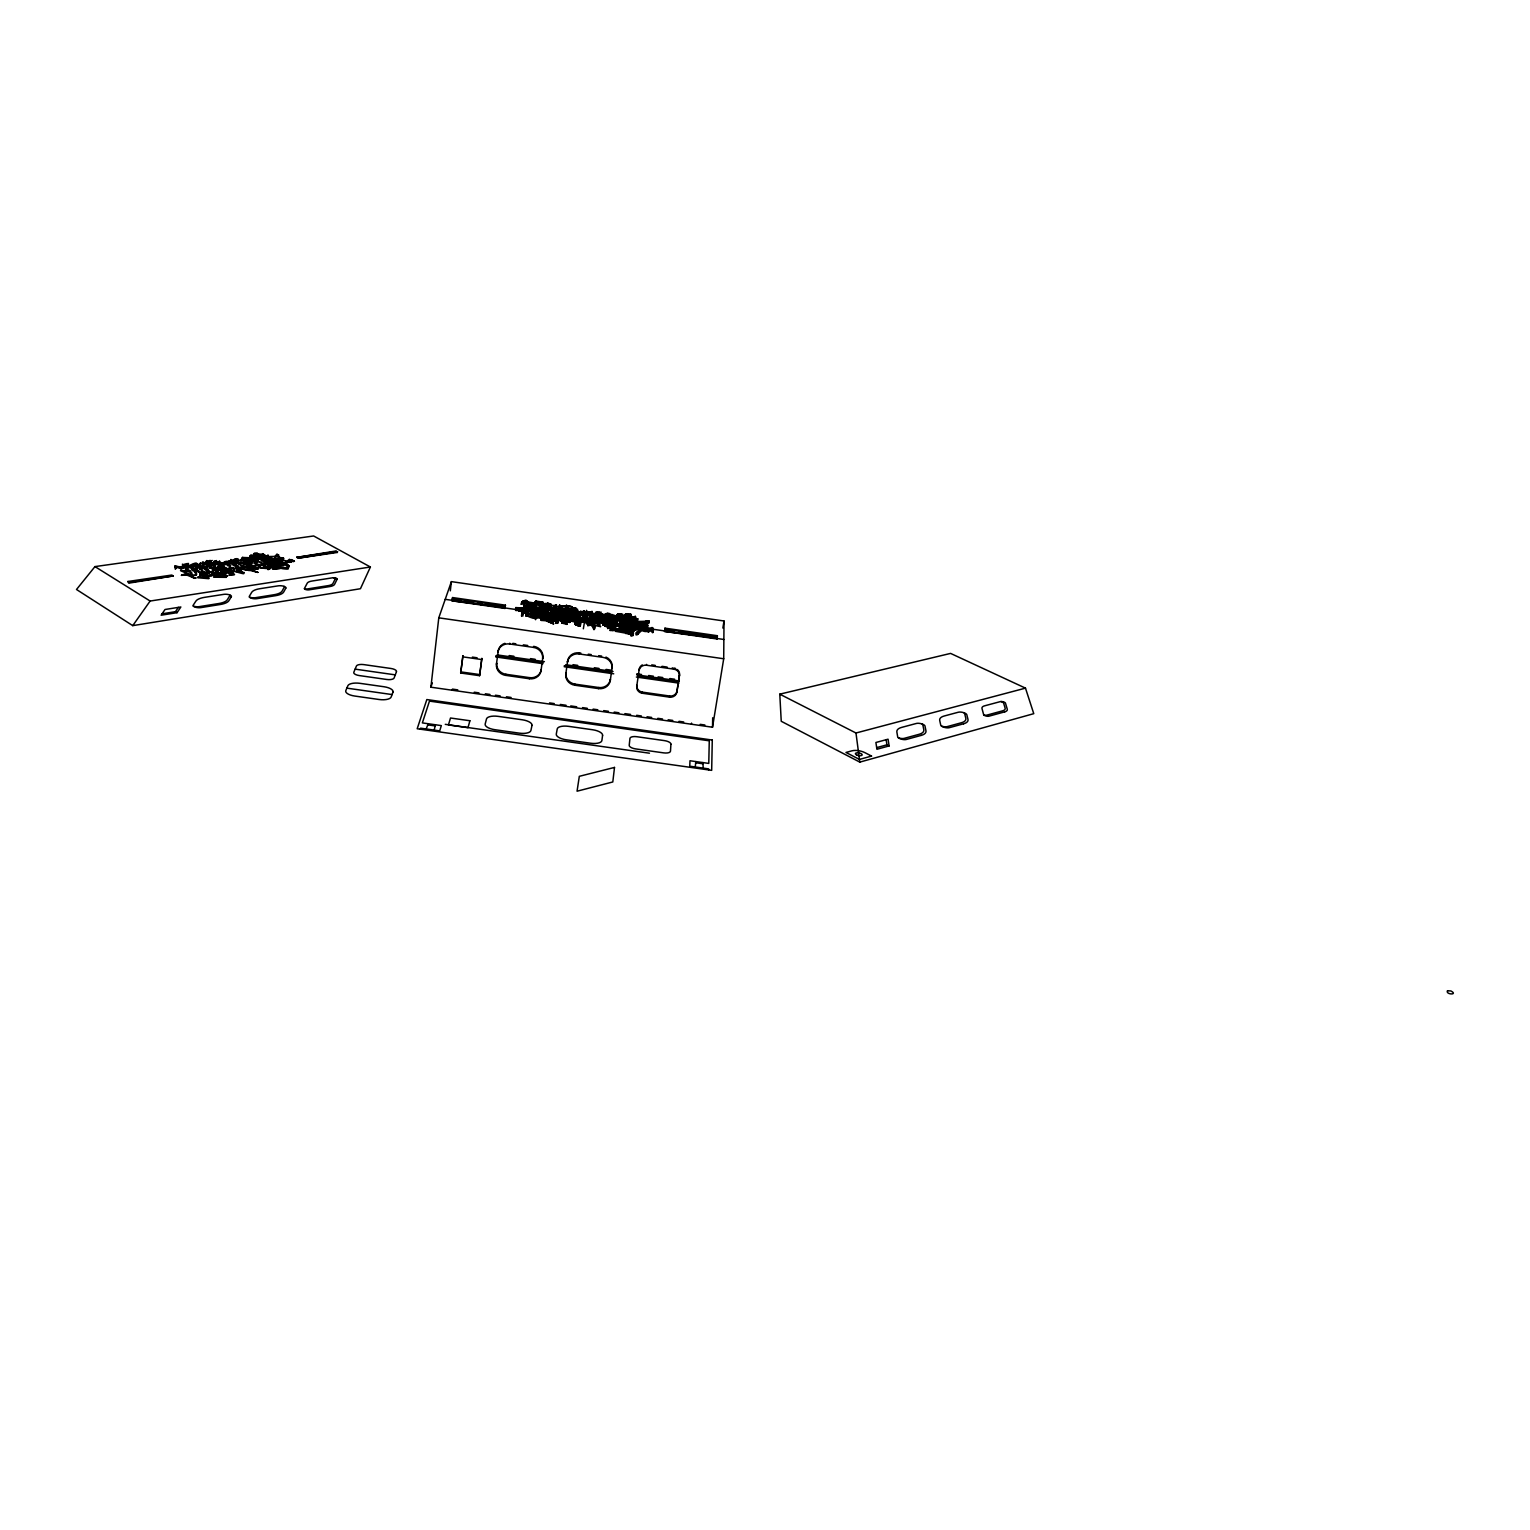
<?xml version="1.0" encoding="UTF-8"?>
<svg xmlns="http://www.w3.org/2000/svg" width="1530" height="1530" viewBox="0 0 1530 1530"><rect width="100%" height="100%" fill="white"/><g stroke="black" fill="none" stroke-linecap="round" stroke-linejoin="round"><path stroke-width="1.5" d="M194.157 564.608C187.98 568.567 193.928 561.51 197.293 565.125C197.657 559.559 189.49 567.19 186.144 565.584C193.296 560.86 178.073 566.138 183.6 565.125C189.95 566.043 178.245 567.898 175.185 565.737L175.816 568.452L176.141 566.463L179.431 566.865L180.884 568.625L176.256 567.228M210.394 564.36L211.637 566.1L209.801 565.106C224.623 568.165 199.665 568.28 213.359 568.108C226.268 571.704 209.591 568.911 213.397 570.518M623.054 627.836C621.161 633.975 624.948 625.445 620.97 625.177L620.281 630.513M187.578 570.919C190.16 570.078 193.794 574.094 190.906 574.419L186.45 573.368L181.286 575.356L186.105 575.07L182.892 575.242M622.442 630.551L622.787 628.122L615.806 629.021L615.576 631.335L622.347 630.379M723.709 658.761L724.015 620.989L451.388 581.63L438.785 617.833L430.905 687.2L712.521 727.228L723.709 658.761L438.785 617.833M223.361 571.952C228.544 576.389 224.451 570.767 224.107 568.854M547.453 615.653L547.702 613.033L550.016 613.798L549.71 616.093L547.453 615.653L550.456 614.429M673.755 631.756L664.651 630.437L664.575 631.431L716.977 638.966L716.996 637.972L710.169 636.996M717.36 635.715L717.341 636.69L664.919 629.155L664.995 628.161L717.36 635.715L716.977 638.966M229.615 574.63L234.492 574.515L229.003 575.337L230.973 573.807L227.454 571.78L229.997 568.338C226.574 566.559 225.541 573.597 226.631 570.288A11.265 3.768 4.9 0 1 225.962 569.504L226.306 567.84L224.279 568.28M712.521 727.228L712.693 717.761M191.097 565.89L194.444 564.455L194.845 566.234L191.04 566.1L199.703 566.444L195.515 567.917C200.449 568.548 201.157 565.698 200.927 567.439M624.489 624.603C630.666 622.92 626 630.398 627.778 627.874C623.341 629.079 621.811 618.694 626.019 624.948M616.992 623.724C619.88 612.516 605.402 626.133 612.096 628.027C616.418 628.18 617.929 622.136 620.071 629.672M624.163 626.879L623.112 622.863M708.62 769.915L708.639 768.882L689.762 766.205L689.992 760.754L708.773 763.413L709.27 740.807L429.471 701.103L422.357 722.906L441.329 725.602L439.703 730.881L420.616 728.184L420.291 729.198M576.829 616.207C582.375 608.252 568.146 614.352 572.163 606.702C568.586 618.35 575.72 603.757 568.471 606.683C549.748 602.973 569.562 613.587 567.936 607.238L567.496 611.216M591.938 615.309L587.023 614.008L587.501 611.522L586.851 618.942L586.392 615.175L587.539 617.47L584.69 618.12L586.22 619.172L577.766 619.115M215.558 576.542C205.269 572.43 219.823 575.758 214.946 576.982C217.088 575.682 229.634 578.149 223.954 576.619C213.244 578.283 207.946 566.655 218.121 574.936M515.763 607.601L515.476 609.896L522.055 610.623L523.623 609.284L519.665 608.5L518.766 611.35L519.033 608.175L515.763 607.601L522.572 608.06L524.866 609.954L524.522 613.014L527.544 614.199L532.956 613.109M539.115 610.183L535.71 611.694L538.197 613.052L535.385 614.333L538.331 613.473L538.885 610.049L541.371 607.869L539.841 606.855L538.694 610.7L535.577 608.883L534.085 609.667M562.505 607.41L562.868 611.694L561.644 612.689L566.1 614.754L560.114 613.53L558.507 615.194M532.842 611.312C535.5 601.864 538.464 614.984 533.549 611.426C531.369 611.369 530.948 613.606 530.069 613.664C515.304 612.306 543.628 624.45 534.812 614.257L533.071 613.128M539.841 606.855L539.631 610.202M580.157 625.866C581.955 616.035 574.591 621.543 579.813 622.901C572.602 620.683 584.192 629.652 576.886 622.538M703.188 768.117L702.92 762.571M279.665 564.341C280.736 562.103 270.561 557.972 273.334 562.505M289.247 566.482L284.064 562.696L280.717 562.753L283.643 563.403L288.501 567.687L289.208 565.928L285.307 562.065L291.389 561.912L285.402 562.026M695.232 766.989L695.844 761.577M616.284 619.956L616.819 616.628L629.48 615.902L634.204 617.412L634.357 622.901L633.879 619.669L629.155 618.158L613.033 618.369L612.822 622.366L614.544 622.194L615.175 617.585L620.817 616.055M232.369 563.289L235.295 564.168C244.609 568.854 233.899 569.332 235.295 568.357M622.748 619.382L623.685 621.276L620.09 620.147L623.437 622.041L622.787 625.139M691.503 724.245L691.56 723.097M238.03 566.788L234.855 564.895M598.173 623.341L599.091 619.172C594.96 619.421 591.976 627.434 592.512 620.224C601.634 620.587 581.018 615.844 587.463 622.729M205.441 563.423C213.225 562.007 212.115 558.737 206.607 561.663M620.836 620.511C622.194 610.202 620.855 615.844 624.47 617.604L625.024 620.472M586.277 621.945L595.132 622.022L591.651 622.825L591.804 625.024L592.091 620.033M612.459 618.216L612.402 621.677L608.098 622.27L608.424 619.994L616.609 617.68M679.492 675.017L676.987 690.967A6.522 6.063 3.7 0 1 669.605 696.016L642.409 692.134A6.541 6.063 5.5 0 1 636.824 685.23L636.729 686.32A6.541 6.063 5.4 0 0 642.294 693.243L669.528 697.144A6.541 6.063 3.7 0 0 676.929 692.076L679.492 675.017A6.541 6.101 3.7 0 0 677.331 669.547M196.968 572.163C190.389 571.283 200.296 574.094 194.463 569.887C185.991 568.911 199.359 569.084 194.712 570.002M676.929 692.076L676.987 690.967M224.069 566.635C220.664 564.57 215.462 563.518 209.648 562.734L215.443 564.474L210.126 562.026M531.331 608.672C525.058 606.741 538.503 608.596 534.2 605.784C526.569 610.833 527.965 591.326 526.875 608.519C535.423 612.459 526.702 602.82 532.65 605.517C540.147 603.987 529.131 603.222 529.457 603.03M536.724 605.115C544.814 605.593 543.724 599.856 536.552 603.222C540.683 605.861 547.185 601.462 551.412 604.503L551.106 606.76L547.721 605.383M634.204 620.931L635.18 616.303L635.428 621.161M645.507 625.254C656.408 618.024 639.655 623.341 634.261 620.453M679.416 676.107A6.56 6.101 3.7 0 0 673.869 669.145L672.244 667.807M265.034 561.778C257.958 559.942 261.171 560.994 267.674 557.972C264.346 556.04 249.83 557.36 267.54 557.991M605.555 617.852C606.549 609.265 604.446 617.89 607.104 618.388C625.215 618.407 594.941 608.022 611.618 617.47M606.721 614.601L605.402 617.699M669.528 697.144L669.605 696.016M196.395 569.772L194.291 568.165L200.774 572.144L199.78 574.171L203.146 574.591M652.22 627.625L652.239 631.45A11.628 4.035 8.5 0 1 652.354 632.234L653.291 629.212A11.207 3.882 8.7 0 1 652.889 628.314L652.22 627.568L652.545 630.59A11.188 3.882 8.7 0 0 652.947 631.508L653.119 632.273M218.388 571.379C214.219 573.368 218.216 568.797 215.787 571.531M218.216 574.898L218.293 572.526L220.224 573.999M550.494 618.866L553.114 618.33L553.267 614.276L548.046 615.749L547.759 621.371L548.237 618.981M553.764 614.639C550.341 617.833 550.035 617.24 554.931 616.265C556.231 610.087 563.939 617.508 554.109 617.145M246.789 564.933L248.415 567.898M552.139 618.847L554.625 618.56L553.975 617.585M563.824 615.232L563.729 619.784L562.237 621.027L560.458 621.218L564.838 617.91L560.076 617.279L560.726 619.669L558.699 620.702L560.076 616.533L558.546 615.959L556.805 617.508L558.335 620.491L556.365 621.123L555.887 623.379L558.029 622.787L558.316 620.166M642.313 664.9A6.56 6.101 5.5 0 0 639.215 669.241L639.1 670.331A6.56 6.101 5.5 0 1 646.502 665.225L646.578 664.403M229.863 563.499L227.817 564.092L225.216 562.352L229.309 563.423M534.792 605.517C527.41 607.467 529.017 596.566 521.711 601.94L521.252 604.312L525.306 603.126C528.481 606.148 529.017 601.175 525.593 600.869L521.711 601.94M575.529 610.24C578.837 607.142 570.786 607.62 572.794 608.347C577.594 608.596 570.002 608.787 573.807 609.476C581.113 608.921 572.01 609.246 576.867 610.566C590.676 618.044 561.051 620.874 575.969 620.989M630.915 626.86L631.546 621.926C625.617 617.451 630.341 629.805 628.983 623.456C628.199 623.437 629.174 624.776 629.079 625.235C633.535 626.344 635.811 622.787 635.466 629.346C633.171 631.871 624.852 629.614 632.139 630.895C635.199 637.283 636.117 612.325 632.483 630.073C634.166 619.115 618.962 632.158 633.076 635.447C629.691 637.532 633.707 629.576 627.434 631.335C621.658 634.376 633.42 633.133 630.991 636.078M642.294 693.243L642.409 692.134M203.375 563.748C203.433 559.119 203.739 567.324 201.176 563.231A6.56 2.18 4.6 0 0 201.023 562.925L197.313 566.119L201.023 566.463M251.283 555.6L257.996 554.491L257.231 553.076L254.095 553.439L258.417 553.726M542.978 616.016C542.27 606.205 542.136 613.109 538.445 615.041C532.402 619.229 544.68 617.011 541.046 618.923C543.399 618.502 547.166 612.631 546.994 619.306M264.728 566.846C265.512 564.36 260.827 563.729 266.775 563.69L274.559 566.463L269.777 565.22M271.919 560.363L265.704 559.215L274.922 560.515L273.029 561.127M269.739 559.655L270.6 560.554L269.433 560.63M590.14 619.899L591.364 616.035L595.419 617.336M634.988 627.702C622.691 627.759 634.912 629.691 633.573 628.754C638.201 625.426 641.242 628.849 638.144 633.841C634.166 637.322 640.573 631.316 641.854 630.609C649.409 633.669 647.974 628.448 652.583 629.174A11.628 4.035 8.5 0 1 652.698 629.939L652.316 632.521M234.415 574.439L228.506 571.723L231.719 571.857A3.27 1.09 4.9 0 0 233.038 572.029L230.246 572.641C232.981 569.963 227.358 563.671 231.413 568.108M243.653 564.417L242.486 562.677L235.964 563.423L229.003 562.065L234.243 560.611L229.118 562.103M595.113 615.576C598.574 608.519 596.432 615.825 591.135 613.396C584.46 613.205 602.227 613.855 598.364 619.153M450.317 590.848L451.388 581.63M504.9 608.424L505.435 605.172L452.612 597.561L452.019 600.812L504.9 608.424L505.149 607.467L498.264 606.473M460.683 673.009L462.921 655.758L460.683 673.009L479.579 675.686L481.854 658.455L479.579 675.686M591.077 614.524C589.949 610.661 594.73 612.669 592.76 615.213C591.096 606.875 582.949 618.158 583.676 612.975M623.456 616.265L623.284 618.904L626.344 622.672L625.043 626.879L626.019 617.393L633.726 619.401L637.781 618.866L636.92 623.379M187.827 567.42L188.19 568.625L185.646 569.179L190.064 570.594L185.608 570.939L185.321 572.698L180.54 570.69L187.042 570.633M551.45 606.664L551.489 611.923L551.45 606.664L548.448 606.033L556.557 605.115L555.906 607.582A6.904 2.352 7.7 0 1 555.486 607.831C550.628 609.552 557.398 607.965 558.775 609.284C562.179 606.549 550.398 604.159 552.005 612.077M625.158 627.644L624.948 631.278L625.158 627.644L626.822 629.155L623.972 630.609L626.076 629.977L626.363 631.144M529.38 678.746L529.629 677.656A10.5 9.735 12.3 0 0 541.276 669.509L541.027 670.599A10.519 9.735 12.3 0 1 529.38 678.746L505.627 675.361A10.538 9.735 13.7 0 1 496.428 664.211L498.206 651.149A10.538 9.773 14 0 1 504.919 643.327M262.452 554.587L262.605 553.65C268.783 557.475 260.731 552.636 257.939 555.926L254.707 557.13L260.024 558.871M518.747 610.47L515.706 610.432L515.993 608.156M516.05 610.47L516.337 608.175M516.7 610.24L517.006 607.946M517.752 609.858L518.058 607.563M518.058 610.279L518.345 607.984M591.67 614.391L592.014 611.312C589.777 618.311 592.645 608.978 591.383 612.249M193.774 570.862C195.515 568.911 192.876 572.277 191.862 569.734M519.378 610.795L520.64 610.738L521.29 608.06L521.118 610.413M522.954 616.016C522.973 602.036 520.602 628.811 522.151 608.213M521.252 604.312L523.011 601.06M521.596 615.691L522.61 608.271M521.634 612.937L522.208 610.489M523.164 611.063L522.744 608.462M522.399 614.046L522.667 610.986C526.97 612.459 532.631 609.112 531.924 612.497M525.498 608.271C519.378 600.678 529.743 609.265 531.618 606.396M522.686 614.027L523.623 609.284M522.725 603.336L524.637 603.011L524.924 600.735M524.599 606.989C536.456 606.741 523.011 613.453 523.776 604.407M525.306 603.126L525.593 600.869M524.293 609.284L525.23 606.205M524.637 603.011L526.033 600.123M524.733 613.128L525.019 610.833M526.014 608.558L526.301 606.263M526.014 616.093L526.454 613.339M524.58 612.23L526.377 612.44L528.06 609.552L526.817 615.959M529.17 605.306L527.697 604.79L527.946 602.438M527.544 614.199L528.06 609.552M528.596 605.918L528.825 603.489M527.774 616.246L528.08 613.951L526.033 613.626M529.418 607.831L529.763 605.096M529.361 610.948L529.954 607.41M530.241 605.364L530.528 603.088M530.375 609.533L531.044 605.88M530.336 613.109L530.642 610.814M530.91 609.552L531.216 607.257M530.528 613.301L531.101 611.063M530.986 613.626L531.541 610.126M532.364 605.67L532.669 603.394M531.637 612.44L531.924 610.145M532.364 607.793L532.803 603.528M532.899 605.861L533.186 603.585M525.785 615.863L531.866 615.902L532.153 613.606M532.593 611.312C532.593 606.76 535.538 612 536.762 608.003M532.536 612.975L531.866 615.902M533.052 611.426L533.358 609.131M534.18 604.197L535.959 601.041L543.112 602.189M533.377 611.465L533.836 609.131M534.544 604.274L534.85 601.998L536.781 601.845L535.653 603.241L528.94 602.074M532.976 617.508L533.626 613.434M534.276 609.055L534.926 603.566M536.896 613.32C538.675 616.992 531.522 617.967 533.798 613.893M534.085 612.478L535.251 601.998M533.186 610.47L534.582 610.795L534.869 608.5M535.232 603.662L535.959 601.041M534.792 612.383L535.232 609.189M535.5 606.645L536.303 601.099M535.577 608.883L535.863 606.607L533.396 608.252M536.055 605.631L536.38 601.615M534.276 617.852L534.926 615.328L537.604 614.104L540.052 614.372L539.746 616.667M536.093 605.019L536.781 601.845M534.62 617.623L535.94 611.637M536.648 604.752L537.24 601.634M535.443 619.535L535.749 617.24L533.262 614.869L528.08 613.951M535.653 619.573L534.926 615.328M537.24 609.705C538.79 602.017 540.492 617.298 536.59 615.615M537.699 609.609L537.986 607.334M537.585 612.268L537.298 616.399L534.888 617.604M537.986 609.667L538.273 607.391M538.541 612.593L539.038 609.915M539.65 604.293L539.363 606.569L540.721 606.205M538.617 615.863L538.866 613.128L541.295 612.555M537.221 617.91C538.809 612.325 546.401 618.292 550.016 613.798M539.057 617.68L539.497 612.612M540.243 607.659C538.617 602.055 551.967 602.744 548.199 607.353M539.344 616.418L538.77 613.415M540.53 611.273L540.798 608.997M546.134 608.653C534.678 610.929 555.199 609.877 545.713 604.962C543.972 606.052 537.776 602.973 541.486 608.252M540.511 614.907L542.385 606.473M541.161 605.784L548.295 607.219L541.467 606.588L545.77 607.85L545.464 610.126L541.18 609.303L541.907 604.943M541.869 608.806L542.194 605.211M535.672 603.317L542.404 604.407L542.691 602.131M547.644 621.448L553.669 623.915L546.554 620.778L541.123 620.415L542.213 615.825L537.527 615.596M540.798 614.907L542.27 610.585M542.557 607.314L542.863 605.038M546.765 619.554L541.238 620.3L541.811 616.724L543.475 616.15M541.907 618.12L542.213 615.825M544.642 606.817L543.991 612.344L542.672 612.172L542.978 609.896M542.117 618.426L542.423 616.112M543.819 608.959L544.24 604.981L546.975 604.503M543.073 616.628L543.073 611.369M544.336 606.702L544.756 609.476L543.743 609.399M543.647 616.705C542.672 612.249 545.751 613.989 546.937 613.014C544.91 611.751 545.426 609.973 547.95 610.432C551.603 602.074 547.415 616.494 547.625 610.68M542.672 612.172L544.91 607.066M543.762 615.749L544.527 613.052M545.216 607.62L545.522 605.345M545.082 611.579L546.076 604.541M545.177 615.902L545.56 610.719M546.879 621.218C550.131 616.246 535.634 618.694 544.929 618.101L545.216 615.825M545.732 611.388L545.77 607.85M545.273 616.093L545.789 611.962M545.464 620.453L547.3 617.011M547.013 609.189L547.3 606.913M547.721 603.145L547.434 605.402L545.713 605.899M546.65 618.866L546.401 616.322M545.617 615.806L546.803 613.281M546.287 607.888L547.338 610.527M547.702 605.803L548.027 603.107M546.497 615.576L547.109 613.243M546.554 620.778L547.147 615.442M548.008 609.495L548.658 604.274M559.731 616.246L554.874 617.833L555.887 611.713L559.444 612.899L554.587 611.809M619.669 624.163C621.352 615.749 621.945 621.295 620.644 614.62C614.505 610.738 615.959 626.784 617.011 616.819L616.781 619.134M549.04 606.664L549.614 604.446L549.825 607.831L551.183 607.372M548.754 607.295L549.155 610.145L549.06 607.334M549.327 606.702L549.614 604.446M541.027 670.599L542.844 657.537A10.519 9.773 12.6 0 0 533.702 646.348L533.473 647.4A10.538 9.773 12.5 0 1 542.615 658.608L542.844 657.537M548.276 610.891L550.169 608.041M550.513 604.063L549.825 607.831M555.887 623.379C559.024 619.115 546.784 622.366 549.385 617.776C557.494 619.153 554.185 614.888 559.196 615.156M550.877 607.716L551.412 604.503M549.06 622.308L549.366 619.994L547.224 618.713M550.207 616.743L549.901 619.038M547.931 621.276C545.254 617.393 551.642 617.871 550.59 614.142M550.704 612.918L551.794 609.629M551.278 611.694L551.584 609.418M550.877 619.268L551.278 617.125M550.379 616.437L551.508 614.008M550.991 622.595L551.297 620.281L549.366 619.994M553.458 616.934L552.062 616.341C551.412 609.973 559.081 612.421 554.625 618.56M551.489 622.232L552.158 616.647M552.923 611.503L553.344 607.2M557.609 615.902L552.56 615.959L552.445 613.453M552.961 616.552L553.516 612.784M553.917 608.997L553.803 606.282L555.792 605.555A6.904 2.352 7.7 0 0 556.212 605.306L556.557 605.115M553.114 618.33L553.42 615.749M553.497 615.098L553.803 612.363M549.079 620.09L553.095 620.147L553.401 617.852M555.428 614.027L553.784 614.18L554.606 609.399L552.636 608.902M554.07 615.997C550.819 606.377 565.125 611.159 559.024 618.082L556.117 620.358L558.029 622.787M553.917 618.082L554.874 612.555M553.497 623.915L552.751 620.491L547.95 619.134M554.855 614.295L555.734 611.751M548.142 608.29L555.792 607.314L556.098 605.038M556.174 611.216C557.436 606.798 556.193 610.489 555.62 612.765M555.046 620.625L555.352 618.33L549.385 617.776M554.931 615.156L556.251 611.809M556.824 611.331L556.117 608.596M557.054 612.038L555.505 615.557M556.251 619.382L556.385 615.768M556.748 614.333L556.614 608.691M557.188 614.295L557.532 611.56M557.57 614.41L557.876 612.115M552.865 609.82L558.182 608.978L559.559 605.058L559.789 607.62M612.287 615.385L609.915 616.399L605.861 615.385M610.279 680.487L610.413 679.377A10.461 9.716 8.2 0 1 598.689 687.506L575.031 684.14A10.481 9.716 9.6 0 1 565.985 673.028L565.794 674.118A10.5 9.735 9.6 0 0 574.84 685.23L598.536 688.615A10.481 9.735 8.2 0 0 610.279 680.487L612.134 667.462A10.481 9.754 8.3 0 0 605.957 657.078M612.134 667.462L612 668.534A10.5 9.773 8.3 0 0 602.992 657.365L579.182 653.96A10.519 9.773 9.8 0 0 567.42 662.165L567.611 661.094A10.5 9.754 9.8 0 1 579.354 652.889L580.845 653.1M241.568 565.259L242.811 565.87M556.767 623.112L557.073 620.358L555.352 618.33M557.819 616.877L558.125 614.601M558.297 613.281L558.794 606.817M557.054 623.379L557.36 621.084M559.368 613.626L558.393 613.511L559.005 615.959M559.215 609.437L559.598 605.096M558.24 618.254L558.546 615.959M558.622 615.29L558.928 613.014M558.909 612.459L560.286 609.973L566.291 612.669M559.406 609.629L559.865 605.172M567.381 610.26C568.185 614.678 559.215 608.806 560.401 607.219M558.718 620.491L559.617 615.882M560.286 609.973L560.592 607.716L566.597 610.394L562.371 611.484L561.759 616.877L565.737 616.743M560.114 613.53L560.133 615.806M559.349 612.497L562.887 608.978L560.114 614.257M560.076 617.279L560.439 613.53M560.592 621.314L560.764 613.606M560.707 617.259C562.696 613.09 566.291 615.729 562.447 619.134M561.759 610.221L562.065 607.965M562.485 615.806L561.644 612.689M562.658 608.787L560.86 612.019M562.122 616.953L562.447 614.678M574.4 616.781L573.865 619.593L565.851 620.778L565.545 623.073L566.961 624.374L561.663 623.016L561.969 620.721L564.933 620.625L565.354 618.311L574.4 616.781L566.043 617.279L565.737 619.573M561.854 623.131L562.084 620.721M563.059 614.161L563.423 610.738M562.6 619L562.906 616.724M563.939 616.207L564.245 613.932L566.081 613.434M564.092 617.565C565.698 604.235 574.133 619.765 563.25 619.382M564.073 608.29L565.431 608.079L566.062 605.421L571.704 606.683M564.627 618.579L564.991 612.44M566.177 607.62L566.482 605.345M561.663 623.016L564.627 622.92L564.933 620.625M566.788 611.292L566.444 608.232M566.444 607.659L566.75 605.402M565.603 617.336L566.578 610.164M566.138 610.508L566.808 607.219M565.239 623.303L565.565 621.008L562.16 620.817M566.444 612.497L567.305 606.052M565.813 619.516L566.138 617.24M562.753 616.839C558.278 622.194 568.739 615.213 565.526 613.167M565.545 623.073L566.616 617.393M566.597 616.131L566.597 613.415M567.63 612.287L567.936 610.011M566.616 607.831L568.089 608.5L568.395 606.243M566.999 619.688L567.362 617.125A12.011 4.169 7.9 0 1 568.204 616.437C573.195 614.85 569.581 614.85 574.343 611.484M567.477 614.429L567.783 612.153M568.089 608.5L568.873 606.243M567.917 615.156L567.936 607.238M566.769 624.374L567.267 622.079L565.89 620.874M566.177 620.874C570.518 616.896 564.245 619.65 564.627 622.92M568.146 612.995L568.72 609.418M567.993 621.601C568.204 615.156 568.586 627.453 570.384 620.052A3.5 1.205 7.9 0 1 569.409 619.554C572.373 617.986 576.714 615.959 579.507 615.921M568.395 617.565L569.026 610.164M570.078 622.347A3.5 1.205 7.9 0 1 569.084 621.849L568.663 618.617L574.094 619.076M567.611 618.885A12.011 4.169 7.9 0 1 567.879 618.713C574.687 617.336 567.687 617.489 570.04 612.325L569.141 612.077M568.146 613.798L570.154 614.582L570.824 610.508M570.843 613.033C569.734 608.213 577.728 611.694 574.859 614.945M569.887 622.308L570.193 620.013L568.319 619.325M570.193 618.445L570.499 616.15M570.958 616.953L571.474 612.287L573.023 611.732M571.226 617.91L571.723 613.836L570.174 614.658M571.933 610.489L572.354 608.003M571.13 619.765L571.436 617.489M571.379 617.125L571.723 613.836M572.182 612.88L572.756 608.615M572.105 615.596L572.698 612.383L575.184 612.669M572.373 614.658L572.698 612.383M572.335 619.88L572.66 617.585M573.062 615.462L573.922 609.323M573.425 615.749L573.731 613.473L572.43 613.32M565.794 674.118L567.611 661.094M573.1 618.904L573.406 616.609M577.441 611.465C574.611 613.358 581.897 614.314 574.19 611.847L574.764 608.634M573.865 619.593L574.171 617.317M574.362 614.984L574.993 611.904M575.089 613.913L575.49 611.656L574.324 611.751M568.357 620.912L575.816 619.459L575.108 616.035M575.471 614.219L575.969 610.489L563.442 608.519M574.802 618.311L575.796 615.538M575.854 615.041L575.969 610.489M577.537 617.317L575.796 624.393L578.78 626.095L574.936 624.297L575.261 621.983C580.1 620.472 573.712 619.095 571.837 618.923M575.49 617.833L576.064 614.85L578.933 613.606M575.146 624.431L575.452 622.136L571.512 621.218M576.007 619.019L575.758 617.125L577.556 617.776M576.102 613.243L576.848 610.929L578.512 611.541L577.135 621.333L585.894 621.448L584.384 620.415L587.042 619.88M575.529 624.623L575.452 622.136M575.873 621.524L576.294 618.694M577.269 618.388L576.714 615.634M576.428 613.702L577.594 609.246M575.643 624.623L577.001 621.601M574.936 624.297L576.982 623.15L576.542 619.918M577.805 620.587C582.49 619.44 573.272 620.377 577.154 616.188M579.124 615.213L577.843 614.41L578.512 611.541M577.02 623.934L577.346 621.639M578.168 612.134C582.968 615.232 576.083 615.462 579.64 611.579M577.862 621.448L578.168 619.153M578.378 616.399L579.086 611.732M577.671 623.915L577.996 621.62M577.575 620.989L578.665 616.819M579.43 615.653C578.875 608.538 585.703 611.904 586.411 615.079M579.832 622.174C581.955 625.636 577.996 623.475 579.067 619.841M579.182 618.197L579.966 612.975L583.083 611.56L582.49 613.74L579.966 612.975M578.417 625.98L578.723 623.666L575.758 622.232M579.009 622.863C577.384 617.47 585.55 622.959 583.963 617.89C581.075 615.117 590.159 619.306 586.315 612.172M579.354 619.765L579.66 617.47M580.004 615.691L580.539 611.139M578.78 626.095L579.162 623.685L576.102 622.098M579.564 620.013L579.87 617.718M580.233 616.571L580.558 612.306M579.315 625.177L579.64 622.863M580.157 617.718L581.018 611.579M579.507 625.215L580.272 621.218L579.908 625.789M581.056 620.071L581.381 617.776L583.982 617.986M580.348 625.866L580.654 623.571M582.49 616.552C582.203 617.221 585.015 612.325 583.466 613.606M580.501 613.377L582.777 613.702L584.001 610.719L583.58 615.041L585.971 615.404L582.796 614.276M582.892 618.904L584.058 610.833L582.318 615.959M583.676 620.281L583.179 617.604M582.701 618.407L584.077 613.205M583.58 615.041C583.217 619.057 583.408 610.374 587.692 611.981M584.097 619.631C578.684 618.33 579.621 623.303 583.772 621.907C584.594 617.623 597.369 621.754 593.678 627.051C595.266 632.54 594.941 625.082 592.301 623.513A4.571 1.587 8 0 0 591.135 622.92C583.886 622.978 594.558 623.513 587.788 625.464M585.933 615.806L585.321 612.44M584.651 620.549L585.282 617.412L583.58 617.259M583.772 621.907L584.881 619.306M584.957 618.063L585.474 615.06L580.769 614.505M590.083 625.062C585.607 624.106 586.449 623.284 585.856 619.478M585.933 622.136L586.468 618.483M586.755 617.489L587.08 615.213M586.277 623.685L586.602 619.65M587.252 617.833L587.558 615.557M587.233 619.746L587.539 617.47M587.29 621.237L587.596 618.962M587.348 623.169L586.812 620.243M589.433 613.339L589.107 615.615L589.012 612.077L590.982 612.134M587.998 621.065L588.304 618.789M588.591 615.175L589.203 612.88M593.908 629.557L591.976 625.808A4.571 1.587 8 0 0 590.81 625.196L587.711 625.694L588.113 623.169M589.222 617.604L589.643 615.251M588.821 624.776C592.091 621.792 584.364 622.06 587.673 620.874M589.318 623.532L589.643 621.256M590.006 619.899C590.389 614.601 594.941 621.295 590.331 617.623M592.818 617.89C594.96 622.041 587.941 622.155 590.752 617.89M591.039 618.311L591.364 616.035M591.154 620.358L591.957 613.473M590.81 625.196L591.23 622.595M591.479 621.046L591.804 618.77M591.823 620.185L592.741 616.207L593.219 619.325M592.416 618.483L592.741 616.207M592.282 622.997L593.277 616.38M589.911 624.317L592.378 624.986L593.028 620.415M593.028 623.838L593.353 621.543M593.831 618.082L594.386 614.008M593.2 623.877L593.506 621.601M593.965 619.994L595.094 613.186M594.558 618.35L594.883 616.074L592.11 615.347M594.233 623.073L594.768 620.836L592.263 620.568M595.304 616.131C593.181 624.221 600.391 617.604 594.883 616.074M595.648 614.314L595.973 612.057C602.438 610.967 601.615 615.882 595.782 614.505M594.654 622.806C595.227 616.514 593.296 617.623 598.307 618.885L600.296 618.464L599.072 622.844M594.061 629.614L595.208 626.497L591.651 622.825M595.285 620.205L595.457 617.833M598.211 617.298C591.154 616.418 599.76 609.456 598.536 616.035L598 615.136L600.697 614.448M595.591 620.243L597.561 616.59L596.413 616.686M241.568 570.824C230.686 563.977 253.789 573.329 249.103 569.504A4.265 1.434 5 0 1 250.71 569.753L257.901 572.411L249.237 569.313L253.578 567.993L258.054 568.95L250.193 569.485M597.618 612.555L597.255 615.251L595.82 615.404M596.7 619.975L597.006 617.699M597.867 615.768L597.943 612.363M598.689 616.877L599.837 617.164L599.186 620.683L596.968 620.951L597.561 616.59M597.867 615.462L598.326 612.88L601.271 612.191M598.364 616.016L598.689 613.76M598 621.161L598.307 618.675L596.088 617.527M598.995 614.697L599.32 612.421M593.296 624.221C596.203 627.415 602.227 622.041 595.935 622.614M599.97 620.74L600.066 618.369M600.143 621.639L601.347 614.257L606.09 614.831M600.831 618.12L601.347 614.257M601.749 616.361L602.074 614.104M601.979 616.667L602.476 614.142M598.67 619.21L603.7 621.237L603.241 622.882L605.498 621.543C616.973 621.582 602.724 626.592 603.47 623.838C595.591 612.325 605.287 617.106 613.377 616.418A16.62 5.738 8.3 0 1 617.738 616.552L620.339 618.177M601.959 623.169L602.285 620.893M602.399 619.516C601.233 614.85 610.03 618.789 603.7 618.216M602.705 616.781L603.011 614.505L601.233 614.505M602.992 619.459L603.509 615.997M601.673 623.169L603.738 619.727L599.837 617.164M602.916 625.177L603.241 622.882M602.897 622.748L603.738 619.727M603.183 625.235L603.7 621.237M603.011 614.505L604.522 615.519L603.642 617.24M604.369 620.243L604.694 617.967L607.888 618.808M604.713 615.959L605.325 613.606M604.847 618.101L605.172 615.366M605.058 621.237L604.694 617.967M612.096 628.237C606.224 628.486 610.126 627.95 604.79 626L605.498 621.543M605.823 617.986L605.708 620.396M606.129 617.508L605.383 619.727M615.175 617.585L607.257 618.751L606.721 621.888L613.434 622.614M607.104 618.388L607.41 616.131M609.915 616.399L608.672 621.658L607.716 617.814M607.391 620.09L607.85 617.738M608.366 616.341L608.691 614.085M609.552 626C612.88 623.265 604.732 626 607.888 621.792M608.672 621.658L609.59 618.617L608.385 618.388L608.06 620.644L609.265 620.874M607.697 626.86L607.926 624.317M607.582 628.333L608.959 625.005L605.115 623.705L607.563 624.068M608.232 624.489L608.558 622.213M607.831 628.677L608.615 624.317L613.53 624.336L614.18 619.975M608.634 627.3L608.959 625.005M608.672 627.568L609.074 625.368M609.15 627.797C610.527 620.912 619.516 631.871 610.623 630.207C610.317 630.437 617.91 631.89 615.538 627.396M609.839 622.385L610.164 620.109M609.648 627.702L609.973 625.407M610.317 624.584L610.642 622.289M612.899 617.489C610.336 616.112 611.656 613.186 607.391 613.167M610.547 624.661L610.891 622.385M610.145 630.513L610.795 627.989L614.486 627.989M611.388 621.314L611.713 619.038M610.279 630.532L610.719 628.237L612.077 628.046M611.732 621.429L612.057 619.153M612.325 621.716L612.727 619.401M611.809 629.939L612.421 625.942M612.822 622.366L613.033 618.369M610.661 620.205L613.587 619.669L614.046 617.374M613.205 627.549L614.945 622.92L617.164 622.844L616.839 625.139C610.604 626.822 617.546 628.773 610.413 625.215M614.257 627.09L614.582 624.795M615.136 619.841L615.462 617.585M614.601 625.215L614.945 622.92M615.576 620.185L615.902 617.929M615.06 625.598L615.347 623.265C621.008 623.245 618.426 625.101 620.606 628.218M615.385 623.36L614.161 630.284M622.595 620.702L622.94 618.33L625.33 618.024M622.94 618.33L630.532 616.858C633.171 612.937 623.475 612.841 624.928 616.456M598.536 688.615L598.689 687.506M616.647 616.953L616.973 614.697M615.156 630.551L615.481 628.256M616.839 625.139L617.393 619.765M617.068 622.041L617.068 619.363M617.508 616.437L617.833 614.18L621.964 614.276M616.934 625.808L617.259 623.513M618.12 616.647L618.445 614.391M618.024 621.429L618.158 619.057M616.877 631.106L617.221 628.811M620.013 620.453L618.464 619L618.789 616.724M617.795 626.191L618.139 623.915M619.306 619.095L619.631 620.97M618.445 626.057L618.77 623.781M618.063 631.048L618.56 628.639M618.426 630.895L618.77 628.601M619.421 624.144L620.109 619.88M620.166 618.636L620.491 616.38M620.817 616.762L621.333 613.76M619.822 627.09L620.319 621.792L623.437 622.041M620.53 620.836L621.008 617.833M620.759 621.869C620.778 627.644 626.784 624.967 621.486 631.393L627.128 632.904M621.027 620.817L621.237 617.718M621.314 627.606L620.989 629.901L619.727 628.409L621.142 623.857L620.319 621.792M621.486 620.931L621.811 618.656M621.983 617.623L622.308 615.366L620.644 614.62M621.486 631.393C627.95 629.442 616.609 626.401 621.62 622.022M622.098 618.579L621.735 621.104M622.461 616.609L622.806 614.219M621.142 623.857L621.39 624.928L622.308 614.544M621.046 631.182L621.371 628.887M622.729 630.131L622.022 624.163M620.033 622.194L622.174 623.705L622.5 621.429M623.131 615.462L623.379 623.513L622.174 623.705M624.03 618.139L624.317 620.396M623.36 623.552L623.724 621.237M625.292 623.418C622.863 622.729 623.685 616.667 626.114 618.808L625.77 621.065M624.47 617.604L623.494 622.213M625.101 616.571L625.426 614.314M624.68 623.054L625.005 620.778M623.972 630.494L624.718 627.434L624.374 629.729M624.431 627.109L624.776 624.833M625.961 616.055L626.286 613.798L630.838 615.156M626.172 616.112L626.631 613.817M624.336 631.182L624.814 627.568M626.611 616.035L626.937 613.779M626.688 616.284L627.013 614.027M626.344 622.672L625.254 626.918L622.882 624.909M626.344 619.86L626.669 617.604M626.765 621.314L627.185 618.005M635.944 618.713C641.873 624.221 626.65 616.093 626.803 622.595L623.877 622.213M633.975 617.317L633.305 622.481L633.401 619.573L627.453 618.388L627.855 616.15M626.076 629.977L627.338 626.65M627.281 623.131L627.874 618.617M627.95 620.224L627.606 622.481L630.092 622.691M626 633.688L626.688 630.934L615.902 629.04M627.778 627.874L628.122 625.579M629.155 618.158L629.48 615.902M627.396 633.573L627.74 631.278M626.956 631.278L628.696 623.437M630.016 627.185L628.639 625.732L629.576 619.306L625.024 618.082M637.781 618.866C634.835 619.593 630.188 620.53 630.417 614.085M629.652 622.347L629.576 619.306M628.677 630.781L628.983 628.161M632.158 627.855L628.983 627.759L629.308 625.483M629.939 622.423L630.111 619.478M630.494 617.412L631.029 614.257M628.562 633.592L630.57 622.385L634.472 624.068L634.128 627.319M630.723 618.311L630.59 615.347M628.142 628.773L629.958 626.191M632.923 627.836C638.24 626.306 627.816 626.344 630.895 622.289M631.584 618.828L631.048 616.055M629.71 633.879L630.054 631.584M629.958 634.089L630.303 631.794M633.076 621.849L631.794 621.467L632.12 619.191M631.144 628.199L632.655 618.082L634.204 617.412M632.655 618.082L632.445 620.415L633.401 619.573M632.751 622.098L633.076 619.822M632.024 628.122L632.368 625.846M632.349 627.74L632.693 625.464M632.139 630.895L632.865 621.276L634.682 620.625M631.814 635.543L632.158 633.248M633.038 627.453L633.458 625.177M636.499 620.128L636.155 622.404L634.223 621.945L635.18 616.303M633.076 635.447L633.42 633.152L630.876 631.469L621.677 628.983M632.578 630.131L633.841 630.131L634.166 627.836M634.874 621.218L635.6 616.647M635.007 627.453L635.352 625.177L634.759 627.568M635.122 627.568L640.305 630.035C643.614 627.147 632.464 624.699 636.48 618.866M636.155 623.724L637.264 621.123L636.021 621.008M637.149 621.199L637.455 618.77M633.229 631.048L636.365 629.576L636.69 627.3M636.021 634.893C634.835 630.743 641.51 632.273 639.578 627.644L635.352 625.177M637.455 625.636L637.914 622.94L640.095 622.787L645.316 626.114L642.447 623.972L648.988 622.863M637.57 625.215L637.914 622.94M638.067 625.273L638.393 622.997M638.679 625.56L638.928 622.71M638.144 633.841L638.488 631.546M639.196 626.611L639.54 624.355L637.8 623.36M639.33 630.666L639.406 627.95M639.75 625.062L640.095 622.787M636.365 632.598L639.387 631.412L640.209 626.229M640.324 626.841L640.649 624.565L639.54 624.355M640.305 630.035L640.63 627.032L641.759 627.166L641.376 629.595M641.644 622.213L641.299 624.47L638.947 623.781M641.185 629.327L641.529 627.051M641.969 624.163L642.619 621.792M642.83 621.677C637.035 625.445 649.581 630.131 647.477 624.928C645.928 624.068 639.789 623.035 644.417 621.716C645.832 623.59 647.286 621.486 649.256 620.702M642.849 626L643.174 623.724L647.745 625.368M643.135 628.754L643.384 626.439L640.649 624.565M643.078 630.36C643.595 620.759 644.761 635.275 651.646 629.863M643.614 628.811L643.958 626.535M643.786 630.245L644.13 627.969L649.16 629.672L647.19 628.562L646.425 630.743L648.835 631.966M645.507 621.677L644.952 624.756L642.982 624.221L642.256 625.598L647.4 627.644L647.515 625.33M644.971 628.39L645.373 625.827M645.335 624.661L645.909 621.161M645.488 625.426L646.138 621.295M636.729 686.32L639.215 669.241M645.105 630.169L644.493 627.51M645.794 626.478L646.463 621.467M646.482 626.669L646.827 624.412M646.827 623.647L647.171 621.39M646.712 627.09L647.056 624.814M647.209 623.609L647.439 621.39M647.726 623.513L648.07 621.237M648.357 623.513L648.854 621.429M648.242 631.833L648.586 629.557M648.395 632.253L649.256 628.409L651.895 627.549M652.316 629.997L652.66 627.721M652.774 632.693L653.463 629.977M664.995 628.161L664.575 631.431L716.996 637.972M282.438 560.018L286.397 560.955L291.006 559.578A10.232 3.385 5.5 0 0 292.651 560.229L294.391 561.261L293.072 561.682A10.71 3.557 5.4 0 0 291.79 561.051L290.165 560.535M561.013 613.855L562.371 611.484M722.868 628.065L724.015 620.989M270.906 559.177C271.441 554.453 264.633 557.819 272.302 559.712M574.84 685.23L575.031 684.14M579.182 653.96L579.354 652.889M583.332 628.792L586.526 610.336M569.447 613.74L571.015 612.841M265.187 562.658C259.89 561.491 274.52 563.958 275.591 567.458C281.922 565.565 295.08 570.518 281.807 568.586M532.211 610.221L532.88 609.036M585.799 616.992L585.206 618.388M586.086 617.451L585.913 616.341M434.195 730.116L435.419 724.761M277.618 565.545L280.793 563.767L275.993 560.936M620.109 621.371L625.024 621.448M185.991 565.259L188.534 563.442M274.559 566.463C275.075 569.294 267.922 566.196 266.335 564.417L265.149 564.436M631.546 621.926L633.382 623.054M505.627 675.361L505.894 674.271A10.519 9.735 13.7 0 1 496.715 663.14L496.428 664.211M208.577 573.348C206.875 570.633 203.949 568.491 200.201 566.387M498.206 651.149L497.919 652.22A10.557 9.773 13.9 0 1 509.586 643.977L509.777 643.193M505.435 605.172L505.168 606.129L452.287 598.517L452.612 597.561M199.99 573.176C203.987 572.105 204.389 577.307 203.299 574.362M199.856 564.474L200.507 562.715M220.626 564.054L220.282 565.584M175.089 567.095L175.185 565.737M236.768 560.515L244.59 560.133L241.491 559.177L241.97 558.354L245.45 559.884L249.314 559.196L242.39 557.475L248.874 559.655M228.18 564.972L223.036 563.116L217.451 564.111M258.723 558.603L255.72 557.035L258.838 557.226M223.839 562.715C224.604 560.343 229.921 561.759 228.448 561.548M452.134 690.221L452.478 689.112L457.776 689.877M253.693 560.745L255.567 559.559L253.502 558.316L251.991 560.649C244.876 563.231 239.349 561.338 250.882 558.832A15.396 5.106 5.2 0 1 253.502 557.915L258.168 559.808M426.143 728.969L428.266 723.747M430.905 687.2L432.321 682.896M641.759 627.166L639.578 627.644M283.088 562.046L276.452 561.453M238.642 559.999C238.489 556.977 231.432 559.923 235.926 560.19M246.024 564.474C269.911 563.862 205.67 559.521 242.123 562.925M259.239 558.622L261.879 558.106L259.641 559.464M275.916 556.48L283.662 558.316L279.282 558.68M571.283 616.093L569.619 617.24M598.46 625.158L598.192 624.125M195.974 575.337C185.187 574.936 200.966 576.982 194.75 572.488M224.069 573.368C216.61 567.324 224.355 576.81 223.533 572.01C214.563 568.108 226.191 570.824 226.574 572.794M213.665 570.556C210.49 566.387 218.274 569.944 213.55 569.236M234.109 559.387C238.24 559.081 235.907 562.581 231.757 561.625M633.42 633.152L631.316 633.783M255.319 561.548C254.707 563.25 251.972 559.425 255.567 559.559M206.875 560.515L204.638 562.983L202.495 561.912M370.394 566.999L360.449 588.725L132.747 625.636L76.5 589.49L94.975 566.597L313.65 535.978L370.394 566.999L150.131 601.041L94.975 566.597M241.53 565.373C237.839 564.78 244.571 566.635 241.205 565.756M208.749 571.799L211.484 571.627C217.681 574.917 194.807 578.837 211.962 575.395M258.36 555.466L263.944 555.734M241.931 558.469C249.294 560.057 236.94 559.636 242.945 559.75M203.949 573.54L204.523 572.66L201.864 570.767L209.094 573.597L203.605 573.138L206.818 574.496L205.383 575.318L206.818 574.496M273.641 566.922C268.649 572.507 285.842 565.622 288.386 568.873M277.064 555.505C280.621 554.759 275.515 553.286 274.826 557.092M337.346 552.445L336.198 550.934L296.839 557.36L298.312 558.182L337.346 552.445L335.854 551.622L296.839 557.36M549.71 616.093L546.86 617.738M251.475 564.78L250.939 565.794L255.51 567.343L255.185 565.985C255.701 562.256 265.015 566.693 257.576 567.592C283.394 570.843 263.084 565.335 254.076 563.518M218.905 562.275L219.612 561.261L217.432 562.39M573.731 613.473L571.876 614.486M298.312 558.182L337.69 551.756M215.711 566.75L211.924 564.819M291.389 561.912L287.965 561.108L292.192 560.363A10.691 3.557 5.4 0 1 293.454 560.975L294.391 561.261M223.705 569.466C226.383 565.832 215.022 568.644 218.771 565.985L222.386 566.31M250.997 554.721C251.169 557.475 246.999 556.059 254.286 556.174M283.547 565.316L278.116 565.966M267.482 556.289L268.056 555.199L265.589 556.48M279.091 564.474C267.253 557.551 285.498 571.857 277.217 566.731M283.662 558.316L278.632 557.991L283.127 560.229L274.731 558.737L277.963 559.349M279.627 566.578C272.589 563.633 278.651 567.075 275.4 566.98M275.4 563.136L279.301 564.092M274.406 565.641L277.274 566.616M270.848 568.242L268.056 569.676M275.457 560.802L275.4 562.562M275.247 562.198L275.285 561.051M274.807 565.125L274.386 564.073L274.692 565.278M277.007 553.956L276.586 555.065M268.266 569.351L268.075 568.51M275.515 559.024L274.769 558.144L283.528 559.502M549.327 604.407L548.027 605.058M264.461 566.272L261.687 564.627L263.198 563.346L256.772 560.63L264.633 565.354L264.48 566.846M265.838 558.374L262.185 558.832L270.733 562.753L265.838 562.581L274.061 564.647M265.417 563.996L263.638 564.627M277.236 554.969L278.919 555.16M257.901 572.411L250.27 570.48A4.265 1.434 5 0 0 248.663 570.231L248.357 570.403M264.174 555.486L263.81 556.461L265.264 555.371M262.261 559.521L264.862 558.603M256.849 561.185L256.906 562.734L254.994 562.084M253.502 558.316L253.406 559.425M254.229 554.166L253.406 554.893L253.77 553.611M241.606 571.876C239.407 568.548 231.68 570.059 242.065 571.952C249.103 576.753 233.249 569.963 231.585 571.474C235.142 570.556 235.811 567.534 231.776 567.534M290.49 559.923L289.591 561.261M245.01 566.884C254.363 570.556 242.18 569.543 241.319 566.635C249.314 565.01 243.308 567.439 248.835 567.248M237.877 566.865L237.418 567.745L239.426 567.86M240.956 559.521L240.688 560.764L243.882 560.745M229.557 563.021L235.065 565.125L233.688 565.488M235.161 561.089L235.601 561.357M226.421 577.346L213.607 577.212M231.795 568.988L229.71 570.958M220.588 572.029L227.492 576.007C225.656 577.843 221.066 573.042 217.738 575.854M227.683 571.531L227.109 572.698L230.208 574.285M234.243 560.611L230.896 559.54L230.954 560.707M226.077 568.414L226 570.862M629.499 628.371L633.095 629.06M217.337 575.663L220.722 573.368L217.26 571.876M221.506 565.622L224.623 565.966L223.801 567.86M200.124 573.119L198.938 572.086M216.399 569.466C230.801 569.16 214.238 568.051 213.779 566.788M217.968 563.116L217.126 564.608L220.32 564.532M217.356 564.704C217.7 562.256 226.44 564.704 221.888 565.029M205.46 575.471L208.788 578.684L197.848 577.766M217.853 563.269C209.897 563.614 216.266 558.622 216.342 562.218M216.457 560.535L214.965 561.587M177.059 612.669L180.846 606.989L165.03 609.495L161.128 615.213L177.059 612.669L175.491 611.675L162.065 613.817M175.491 611.675L178.36 607.372M200.277 575.127L200.258 576.217L200.277 575.127L203.681 575.682M206.397 565.756L207.659 566.903L209.075 566.463L206.397 565.756L210.719 566.349M191.365 575.835C200.66 581.496 189.988 575.988 185.933 574.802M200.449 576.102C191.613 579.354 205.46 574.917 209.113 577.957M196.854 574.056L195.84 575.051M578.187 620.874L579.315 620.568M197.466 567.745L196.452 566.999L199.703 566.444M192.876 566.865L195.343 565.507M635.792 617.451L632.77 618.158M639.769 629.308L644.13 627.969M185.608 569.084L187.884 570.671M187.788 567.401C185.551 564.647 182.739 569.543 180.33 568.032M173.253 575.949L128.769 583.16L127.889 581.496L171.781 575.051L173.253 575.949L129.342 582.394L127.889 581.496M176.256 568.013L175.3 569.198L175.147 566.865M132.747 625.636L150.131 601.041M224.623 567.726L223.61 566.502M576.083 610.872L576.848 610.929M254.879 556.786L258.36 555.218M230.189 567.726L231.642 567.726M615.328 624.814L613.53 625.254M595.017 623.513L598.919 621.601M578.761 622.538L577.575 621.983M613.434 624.47L611.044 624.928L610.087 627.491M620.358 619.191L626.114 618.808M289.227 560.496L289.361 559.177M600.296 618.464C598.632 627.3 604.427 623.418 591.766 622.327M571.168 614.563L569.868 615.882M264.059 568.261L258.015 566.884M546.745 615.596L545.254 613.281M528.5 604.522L525.746 602.399M242.39 557.475L252.316 557.819L254.305 556.27M609.495 625.502L607.907 626.038M211.943 575.816L207.028 575.452M634.051 621.448L629.652 620.97M624.049 620.166L627.128 620.319M577.843 614.41L576.542 613.186M523.394 611.943L521.768 612.918M632.54 623.532L634.357 622.901M212.288 560.477L205.422 563.174L210.796 563.423M553.879 621.62L551.297 620.281M616.819 614.697L617.833 614.18M549.672 610.489L548.754 609.609M219.612 561.261C215.501 562.332 231.107 564.608 224.241 562.103M221.181 563.652L222.347 563.556M576.886 619.554L581.381 617.776M527.984 601.998L526.091 603.509M561.032 617.374L559.005 618.407M622.308 615.366L616.724 616.169L611.618 614.41M198.365 564.341L194.54 564.57M246.789 565.373C247.573 563.767 255.931 568.376 251.245 568.127M636.48 621.448L634.663 622.041L635.887 623.724M591.766 624.795L592.779 624.163M223.112 571.837L222.481 570.288L219.938 570.671M590.618 616.8L593.525 617.049M253.272 560.496L258.13 559.215M633.841 630.131L633.917 628.027M227.492 576.007L221.907 574.19L217.891 575.203M217.413 573.559L218.293 572.526L217.107 572.297M560.248 606.033L565.737 605.823M642.141 624.125L643.174 623.724M539.918 607.926L538.866 608.462M608.424 619.994L607.085 622.767L608.596 624.125M620.855 627.128L621.677 626.439L620.262 625.636M225.752 562.619L228.161 563.04M635.256 624.718L633.783 626.439M208.922 571.531C209.228 568.223 201.75 565.163 197.791 565.392M571.149 610.757L572.966 610.164M578.665 615.825L576.753 615.309M240.363 564.647C238.565 561.778 239.77 565.679 238.814 564.302M554.529 611.159L555.16 612.019M246.368 566.884L241.071 567.324M625.254 614.199L626.286 613.798M609.246 626.229L604.79 626M651.34 630.666L646.425 630.743M183.6 565.125L182.414 564.13M202.706 564.838C205.632 563.442 220.301 565.316 214.028 565.832M561.319 611.579L559.731 612.363M239.942 568.414L238.202 569.581M607.257 618.751L608.385 618.388M536.399 610.202L534.582 610.795M635.505 623.666L634.587 625.655L638.488 627.912M277.255 555.065L279.225 556.882M254.152 554.281L257.576 554.759M549.461 607.869L547.396 608.252M583.102 615.863L584.173 615.921M630.743 624.68L629.786 625.158L633.707 623.934M212.708 572.029L218.675 574.209M217.681 566.903L221.62 567.553M540.53 606.664L541.524 606.473M235.505 567.573C240.153 567.917 227.492 562.83 235.065 565.125M217.011 561.433L215.749 561.797L217.585 562.141M267.999 555.314L267.597 556.538L275.228 556.404M859.803 762.112L1033.764 713.669L1025.483 688.137L950.589 653.406L779.784 694.161L781.237 721.28L859.803 762.112L855.978 733.004L779.784 694.161M889.14 745.913L876.919 749.279L875.906 742.49L888.05 739.2L889.14 745.913L886.96 744.804L876.671 747.635M634.223 621.945L635.39 621.524M228.812 572.029L230.341 572.488M855.978 733.004L1025.483 688.137M573.291 611.407L570.04 612.325M622.997 620.434L630.264 620.166M183.084 574.974L181.802 574.611M621.716 624.603L623.112 624.317L620.339 623.284M272.34 568.797L281.501 568.204M188.515 567.114C201.424 568.72 181.477 565.87 192.608 568.319M632.043 622.787L633.305 622.481M558.871 608.041L560.592 607.716M560.592 610.26L558.316 610.03M243.729 561.644L250.442 559.54A15.415 5.126 5.2 0 1 253.062 558.622L253.33 558.603M612.134 620.472L614.295 620.09M555.945 614.085L558.393 613.511M529.667 608.653L527.62 609.227M551.183 605.459L550.131 605.555M554.223 606.741L557.379 606.492M527.697 604.79L525.517 605.574L527.64 604.465M243.786 564.226C241.071 565.067 251.149 563.843 243.366 563.346M543.169 618.445L546.095 618.636M233.038 572.029L230.724 571.914M625.292 629.002L624.297 628.333M589.146 622.481L590.408 622.767M553.095 620.147L555.428 619.784M182.816 568.051L179.985 567.515L180.884 568.625M546.554 617.89L538.79 617.24M182.644 567.84L187.291 568.127M624.718 627.434L626.726 627.262M604.522 615.519L596.107 614.41M611.082 618.923L613.052 618.694A16.601 5.757 8.3 0 1 617.412 618.828L618.464 619M231.871 568.797L234.09 568.548L233.841 570.327M250.882 568.261L248.128 567.84L248.243 569.16M566.33 615.653L569.217 614.658L566.903 613.836M254.975 565.469L258.627 565.144L260.387 566.731M594.692 616.207L592.435 615.997M239.808 568.644L247.764 570.288M217.757 569.064L221.793 569.485M247.191 563.767L258.054 568.95M597.465 615.519L595.476 615.615M570.422 612.765L572.583 612.727M196.261 578.015C191.881 579.086 188.286 571.034 186.105 575.07M545.254 613.014L550.437 612.421L551.01 610.642M526.664 610.145L524.866 609.954M572.889 609.973L571.034 610.087M545.349 606.396L548.352 606.549M263.619 567.707L268.917 568.433M571.818 610.298L573.195 610.757M255.931 566.616L251.379 565.067M603.202 620.472L601.921 620.644L603.413 622.002M561.013 614.964L560.267 615.787M226.555 569.466L230.131 569.466M608.997 619.382L605.383 618.962M259.354 556.691L266.124 555.906M213.875 569.791L212.001 569.887M619.382 618.33L614.027 617.852M567.267 622.079L565.565 621.008M199.703 568.911L201.558 569.944M589.872 614.372L587.195 613.779M566.502 609.476L567.63 609.514M552.865 613.683L558.144 614.314M580.1 614.295L580.482 615.442L576.064 614.85M218.694 563.289L220.836 563.633M544.336 609.093L545.674 609.131M232.044 570.747L244.322 572.583M628.849 620.855C626.439 620.052 628.467 623.743 630.035 623.112M628.046 623.112L629.117 623.265M628.639 625.732L628.983 627.759M269.146 557.551L270.925 557.895M185.914 571.608L189.93 572.048L191.709 574.324M224.451 568.013L225.943 568.644M590.121 614.697L587.023 614.429M591.651 615.749L588.878 615.156M615.576 631.335L626.344 633.229M257.346 562.026L253.827 560.535M210.107 564.666C205.862 561.74 198.843 566.272 207.219 566.827M623.877 615.653L630.838 614.429M223.017 563.614L225.446 564.513M631.794 621.467L629.212 621.142M607.544 619.994L608.825 620.147M228.888 560.841L231.661 560.477L230.781 559.578M544.24 604.981L540.779 604.465M612.708 620.644L617.106 621.142M616.743 621.639L614.544 622.194M636.365 629.576L639.062 630.245M266.947 559.655L269.471 560.133M575.203 622.022L576.236 622.213M579.794 612.689L578.703 612.268M505.149 607.467L452.019 600.812L452.345 599.856L461.524 601.175M213.053 563.977L215.252 564.532M645.45 627.893L649.256 628.409M611.292 616.686L607.066 615.423M592.378 624.986L600.621 626.688M575.835 607.984L568.567 608.5M649.236 628.734L646.769 628.448M445.268 724.34L649.447 753.2M427.903 724.895L435.055 725.909M695.806 762.762L702.882 763.757M254.363 558.584L257.709 559.923M509.184 655.567L513.908 656.255M530.451 658.608L535.175 659.296M572.985 664.689L577.728 665.378M594.271 667.73L598.995 668.419M606.071 669.432L610.795 670.102M636.805 673.831L641.529 674.5M648.624 675.514L653.348 676.183M658.072 676.872L662.796 677.541M669.891 678.555L674.615 679.224M497.097 654.897L544.412 661.668M565.718 664.709L613.033 671.479M636.69 674.864L679.282 680.946M495.72 655.873L543.016 662.643M564.302 665.684L611.598 672.454M637.608 676.164L677.809 681.921M495.758 656.944L542.94 663.695M564.168 666.717L613.721 673.812M636.365 677.044L678.938 683.126M472.388 657.097L477.111 657.785M462.596 656.829L481.548 659.526M505.894 674.271L529.629 677.656M461.008 671.919L479.885 674.596M355.132 669.145L395.295 674.864M474.243 692.21L478.947 692.88M485.297 693.779L489.983 694.448M495.433 695.213L500.138 695.882M506.392 696.781L511.077 697.451M549.557 702.92L554.262 703.59M560.305 704.45L566.043 705.254M570.747 705.923L576.695 706.784M582.509 707.606L587.214 708.275M593.105 709.117L597.809 709.767M603.7 710.609L608.404 711.278M614.199 712.1L618.904 712.77M624.871 713.63L630.609 714.433M636.652 715.294L641.357 715.964M647.018 716.767L651.703 717.436M657.823 718.316L662.528 718.985M668.113 719.769L672.798 720.439M679.014 721.319L683.719 721.988M700.185 724.34L704.89 725.01M346.832 688.137L392.082 694.563M466.115 601.845L473 602.839M477.609 603.489L482.199 604.159M486.789 604.828L493.674 605.823M678.306 632.406L685.134 633.382M689.686 634.051L705.617 636.346M445.23 599.339L551.489 614.639M565.66 616.686L570.384 617.355M586.908 619.746L615.251 623.819M619.975 624.508L638.852 627.223M645.947 628.237L723.862 639.464M512.837 643.346L515.82 643.786M523.279 644.857L527.735 645.488M588.285 654.171L591.249 654.591M598.689 655.662L601.653 656.083M509.586 643.977L533.473 647.4M651.742 664.881L655.165 665.359M661.993 666.334L667.118 667.08M646.502 665.225L673.869 669.145M634.529 617.125L631.928 616.571M595.323 622.595L593.812 622.327M520.64 610.738L522.992 611.732M568.146 615.194L569.16 615.921M584.556 621.601L585.55 621.754M183.466 565.316L184.92 566.425M554.874 617.833L556.078 618.063M264.212 560.554L267.731 562.046M196.261 569.504L199.034 571.99M228.429 562.619L232.923 563.748M282.419 561.51L271.02 557.761M277.045 561.127L281.635 562.065M633.363 626.21L630.972 626.516M523.26 613.721L521.902 613.377M202.19 571.742L203.873 572.45M633.726 622.155L635.658 622.614M523.26 612.765L524.522 613.014M548.62 608.443L551.144 608.94M589.012 612.077L587.501 611.522M596.968 620.951L594.309 620.109M544.317 610.489L545.847 610.929M620.3 616.877L621.39 617.183M247.019 565.22L251.781 567.955M620.644 627.453L621.677 627.893M573.368 612.019L575.663 612.765M523.815 606.817L524.924 608.481M559.215 610.183L557.36 609.246M555.753 609.915L554.606 609.399M202.19 567.037L208.08 570.422A3.921 1.32 4.6 0 1 209.055 571.474M264.958 557.532L266.048 558.029M283.184 565.239L280.946 563.231M209.017 572.698L207.2 572.316L209.094 573.597M643.365 627.223L645.029 628.103M283.911 565.545L278.001 564.819M208.788 572.43L211.006 572.354L212.154 574.458M643.135 627.338L644.723 628.142M535.863 606.607L537.546 607.429M627.453 618.388L626.191 617.623M250.021 561.319L252.622 562.887M601.998 619.382L600.735 618.751M238.757 571.111L240.745 571.723M561.759 616.877L560.63 616.227M584.804 612.115L583.504 611.331M213.684 561.472C215.711 561.816 239.407 566.253 227.301 565.603M273.507 562.218C265.092 558.909 277.676 565.048 275.649 561.491M214.334 567.515L215.768 568.854M1001.041 701.524L1003.527 702.71M274.386 564.073L266.201 561.797M593.2 626.153L591.326 625.12M227.97 565.316L230.303 566.1M606.415 616.877L605 615.882M297.222 556.652L298.713 557.494M333.425 577.766L335.28 578.799M605.019 616.456L605.211 617.527L603.834 617.145M181.056 569.963L185.819 571.952M600.506 626.459L598.785 624.508M640.726 625.808L641.682 626.669M539.535 609.131L540.817 611.178M258.647 553.994L263.523 554.472L262.605 553.65M261.381 558.737L256.16 556.346M599.091 619.172L598.593 622.194M253.884 556.958L249.734 555.887M886.138 739.717L886.96 744.804M898.454 737.843A5.087 1.893 11.2 0 0 904.287 738.34L919.09 734.304A20.158 7.401 11.2 0 0 923.795 729.619L922.839 724.952A4.992 1.817 11.3 0 0 922.074 723.958M941.524 726.119A4.992 1.798 11.5 0 0 947.223 726.616L961.433 722.734A19.794 7.095 11.5 0 0 965.793 718.201L964.665 713.688A4.915 1.74 11.6 0 0 963.881 712.731M1003.125 701.792A3.003 1.052 11.9 0 1 1003.355 702.155L1005.114 708.103A12.183 4.265 11.8 0 1 1002.59 710.838L986.812 715.141A3.06 1.09 11.8 0 1 983.886 714.988M193.296 606.071A5.087 1.779 4.4 0 0 199.359 606.626L218.675 603.547A20.196 6.981 4.5 0 0 227.339 599.703L229.749 595.763A4.992 1.721 4.7 0 0 229.634 594.902M249.486 597.159A4.973 1.721 4.9 0 0 255.395 597.714L273.947 594.749A19.699 6.751 5.1 0 0 282.132 591.039L284.236 587.195A4.877 1.664 5.2 0 0 284.083 586.373M335.51 578.015A2.984 0.995 5.7 0 1 335.51 578.34L333.005 583.389A12.049 4.093 5.6 0 1 328.166 585.646L307.587 588.916A3.022 1.033 5.4 0 1 304.451 588.725M673.946 668.055A6.541 6.101 3.7 0 1 675.686 668.553M712.272 740.042L711.68 770.355L417.193 728.758L426.832 699.554L712.272 740.042M670.924 744.173L670.484 751.154A6.713 2.639 8.8 0 1 663.657 752.875L635.6 748.897A6.713 2.639 8.5 0 1 629.212 745.32L629.958 738.359A6.655 2.62 8.5 0 1 636.805 736.714L664.498 740.635A6.655 2.601 8.8 0 1 670.924 744.173M1447.514 990.79C1445.181 994.73 1458.817 995.15 1450.88 990.943L1447.514 990.79M614.505 767.429L612.803 781.964L577.059 791.201L579.315 776.322L614.505 767.429M251.283 561.644C243.786 562.447 257.442 563.289 251.283 561.644M602.591 735.375L601.883 740.539A10.748 4.227 8 0 1 590.656 743.236L566.215 739.793A10.748 4.227 7.8 0 1 556.289 734.094L557.226 728.949A10.691 4.188 7.8 0 1 568.529 726.348L592.607 729.753A10.691 4.188 8 0 1 602.591 735.375M532 725.373L530.91 730.499A10.787 4.227 7.2 0 1 519.339 733.157L494.821 729.695A10.787 4.246 7 0 1 485.182 724.015L486.502 718.928A10.729 4.188 7 0 1 498.13 716.365L522.285 719.789A10.729 4.188 7.3 0 1 532 725.373M469.901 720.745L467.989 727.687L448.443 724.914L450.509 718.01L469.901 720.745M392.981 692.134L391.164 697.011A10.729 4.112 5.8 0 1 379.077 699.497L354.769 696.054A10.748 4.112 5.6 0 1 345.818 690.585L347.865 685.727A10.691 4.074 5.6 0 1 359.99 683.336L383.954 686.74A10.672 4.074 5.8 0 1 392.981 692.134M396.461 671.727L394.109 678A6.579 2.467 5.9 0 1 386.707 679.473L359.32 675.572A6.598 2.467 5.7 0 1 353.812 672.263L356.433 666.028A6.541 2.429 5.7 0 1 363.853 664.613L390.915 668.476A6.522 2.429 6 0 1 396.461 671.727M337.097 579.22L334.611 584.288A12.049 4.093 5.6 0 1 329.772 586.564L309.175 589.834A3.041 1.033 5.5 0 1 305.828 589.586A3.041 1.033 5.5 0 1 304.47 588.419L307.186 583.255A12.106 4.112 5.6 0 1 312.101 581.018L332.45 577.824A2.984 1.014 5.7 0 1 335.739 578.091A2.984 1.014 5.7 0 1 337.097 579.22M285.823 588.113L283.719 591.957A19.718 6.751 5.1 0 1 275.534 595.686L256.983 598.651A4.973 1.721 4.9 0 1 251.475 598.23A4.973 1.721 4.9 0 1 249.352 596.298L251.647 592.416A19.814 6.828 5.1 0 1 259.966 588.687L278.288 585.837A4.877 1.664 5.2 0 1 283.681 586.239A4.877 1.664 5.2 0 1 285.823 588.113M201.539 568.797C204.217 571.57 196.261 567.783 200.832 568.185L201.539 568.797M231.336 596.7L228.907 600.659A20.196 7 4.5 0 1 220.244 604.503L200.946 607.601A5.087 1.779 4.4 0 1 195.285 607.181A5.087 1.779 4.4 0 1 193.22 605.192L195.84 601.175A20.311 7.076 4.5 0 1 204.657 597.331L223.705 594.367A4.992 1.721 4.7 0 1 229.232 594.768A4.992 1.721 4.7 0 1 231.336 596.7M871.545 756.069L859.458 759.435L845.994 752.454L852.057 750.79A9.18 3.5 10.8 0 1 864.813 752.607L871.545 756.069M1004.732 711.852L988.973 716.174A3.06 1.09 11.8 0 1 985.779 715.964A3.06 1.09 11.8 0 1 983.637 714.625L982.011 708.562A12.221 4.303 11.9 0 1 984.612 705.827L1000.238 701.639A3.003 1.052 11.9 0 1 1003.355 701.849A3.003 1.052 11.9 0 1 1005.478 703.15L1007.256 709.117A12.183 4.265 11.9 0 1 1004.732 711.852M921.251 735.375L906.468 739.43A5.087 1.893 11.2 0 1 901.094 739.086A5.087 1.893 11.2 0 1 897.689 736.829L896.867 732.067A20.311 7.497 11.3 0 1 901.706 727.381L916.336 723.461A5.011 1.817 11.3 0 1 921.596 723.824A5.011 1.817 11.3 0 1 924.981 726.023L925.937 730.69A20.177 7.401 11.2 0 1 921.251 735.375M963.594 723.786L949.384 727.668A4.992 1.817 11.5 0 1 944.163 727.324A4.992 1.817 11.5 0 1 940.74 725.124L939.726 720.534A19.928 7.191 11.6 0 1 944.22 716.002L958.296 712.234A4.915 1.76 11.6 0 1 963.422 712.578A4.915 1.76 11.6 0 1 966.807 714.72L967.955 719.234A19.814 7.095 11.5 0 1 963.594 723.786M856.819 755.036A3.462 1.32 10.8 0 0 862.174 754.94A3.462 1.32 10.8 0 0 857.336 752.817A3.462 1.32 10.8 0 0 856.819 755.036"/></g></svg>
